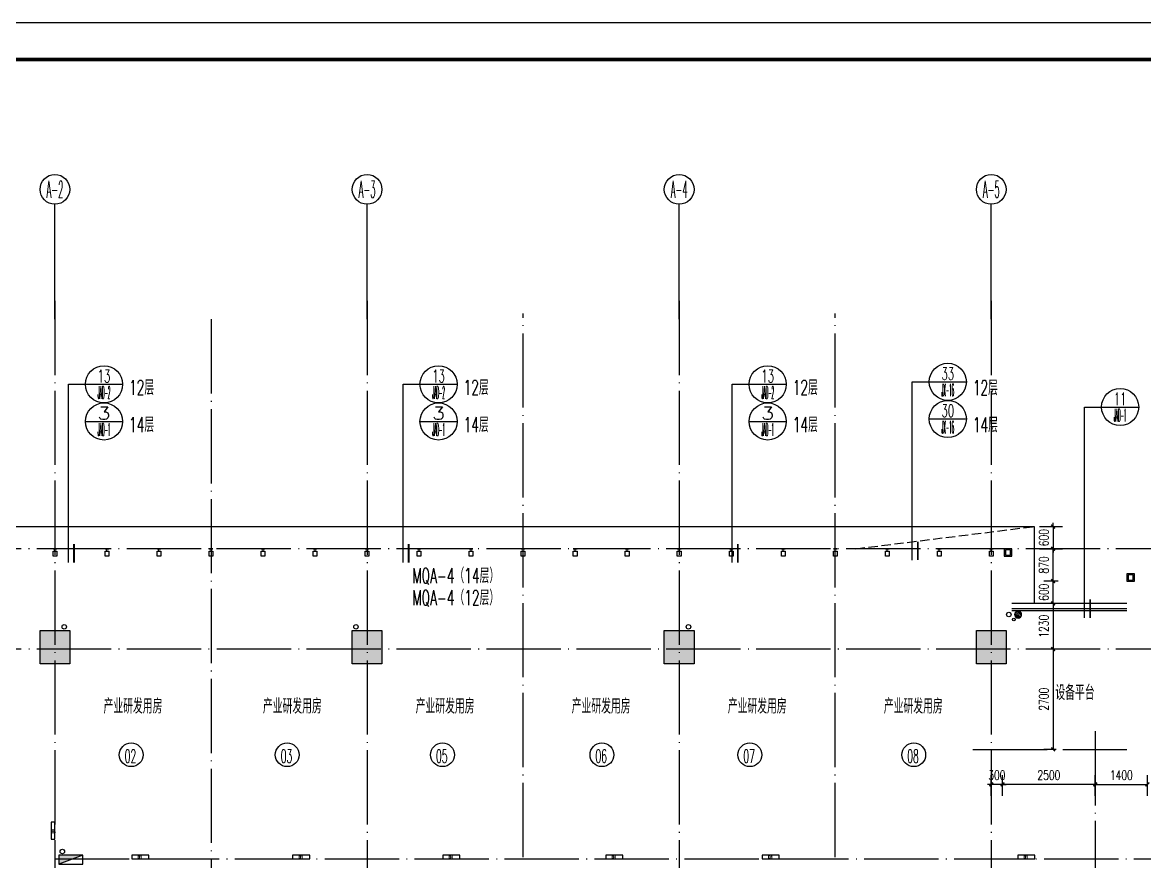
# Model space of a CAD drawing. Extents: x 1980812 to 2578970, y -669191 to 284498.
# Drawn here: x 2002292 to 2032492, y 52814 to 75405 of the extents above; entities that cross this region are included whole.
import ezdxf
from ezdxf.enums import TextEntityAlignment as Align

# ---------------------------------------------------------------- set-up
doc = ezdxf.new("R2010")
doc.units = 0
doc.header["$LTSCALE"] = 1000
doc.header["$MEASUREMENT"] = 0
doc.linetypes.add('DASH', pattern=[0.35, 0.25, -0.1])
doc.linetypes.add('DOTE', pattern=[2.42, 2, -0.2, 0.02, -0.2])
for name, color, linetype in [('AXIS', 3, 'Continuous'), ('AXIS_TEXT', 7, 'Continuous'), ('COLU', 6, 'Continuous'), ('COLU_HATCH', 251, 'Continuous'), ('CURTWALL', 2, 'Continuous'), ('dote', 1, 'DOTE'), ('DQ-L', 2, 'Continuous'), ('DQ2', 2, 'Continuous'), ('EQUIP_地漏', 255, 'Continuous'), ('EQUIP_消火栓', 255, 'Continuous'), ('TK', 1, 'Continuous'), ('VPIPE-喷淋', 220, 'Continuous'), ('VPIPE-废水', 30, 'Continuous'), ('VPIPE-消防', 20, 'Continuous'), ('VPIPE-雨水', 140, 'Continuous'), ('WINDOW', 2, 'Continuous'), ('幕墙编号', 14, 'Continuous'), ('房号', 231, 'Continuous'), ('房间名称', 7, 'Continuous'), ('看线', 66, 'Continuous'), ('空线', 3, 'Continuous'), ('窗户分隔', 133, 'Continuous'), ('节点', 3, 'Continuous'), ('详细标注', 231, 'Continuous')]:
    doc.layers.add(name, color=color, linetype=linetype)
doc.styles.add('_TCH_AXIS', font='COMPLEX', dxfattribs={"bigfont": 'GBCBIG'})
doc.styles.add('_TCH_DIM_T3', font='SIMPLEX', dxfattribs={"width": 0.705882, "bigfont": 'GBCBIG'})
doc.styles.add('COMP', font='COMPLEX.shx', dxfattribs={"bigfont": 'hztxt'})
doc.styles.add('COMPLEX', font='COMPLEX')
doc.styles.add('D8', font='txtw.shx', dxfattribs={"width": 0.7, "bigfont": 'hztxtw.shx'})
doc.styles.add('HZTXTW', font='txtw.shx', dxfattribs={"width": 0.6, "bigfont": 'hztxtw.shx'})
doc.dimstyles.new('_TCH_ARCH&&100', dxfattribs={"dimtxt": 255, "dimasz": 100, "dimexe": 250, "dimexo": 300, "dimgap": 122.5, "dimtad": 1, "dimdec": 0, "dimzin": 0, "dimdsep": 46, "dimtxsty": '_TCH_DIM_T3', "dimblk": 'ARCHTICK', "dimcen": 0.09, "dimclrt": 7, "dimazin": 2, "dimtfac": 1, "dimtdec": 0, "dimtix": 1, "dimtmove": 2, "dimatfit": 3, "dimfxl": 1, "dimtolj": 1, "dimtzin": 0, "dimarcsym": 0})

# ---------------------------------------------------------------- blocks, each defined once
blk = doc.blocks.new('_index')
blk.add_line((-0.5, 0), (0.5, 0))
blk.add_circle((0, 0), 0.5)
at = {"style": 'COMP'}
for tag, width, p, p2 in [('1', 2.333333, (-0.17, 0.05), (0.17, 0.05)), ('-', 1.166667, (-0.17, -0.39), (0.17, -0.39))]:
    blk.add_attdef(tag, text='', height=0.34, dxfattribs=dict(at, width=width)).set_placement(p, p2, align=Align.FIT)
blk = doc.blocks.new('_ArchTick')
at = {"color": 0, "linetype": 'ByBlock', "const_width": 0.4}
blk.add_lwpolyline([(-0.5, -0.5), (0.5, 0.5)], dxfattribs=at)
blk = doc.blocks.new('*D1704')
at = {"layer": 'Defpoints', "color": 0, "transparency": 16777216}
for p in [(33364, 2700), (33750, 2700), (33750, 1830)]:
    blk.add_point(p, dxfattribs=at)
at = {"layer": '详细标注', "color": 0, "lineweight": -2, "transparency": 16777216}
for p, q in [((33450, 2700), (33114, 2700)), ((33364, 1830), (33364, 2700)), ((33450, 1830), (33114, 1830))]:
    blk.add_line(p, q, dxfattribs=at)
at = {"layer": '详细标注', "color": 0, "lineweight": -2, "transparency": 16777216, "xscale": 100, "yscale": 100, "zscale": 100}
for p, rotation in [((33364, 2700), 90), ((33364, 1830), 270)]:
    blk.add_blockref('_ArchTick', p, dxfattribs=dict(at, rotation=rotation))
at = {"layer": '详细标注', "color": 7, "transparency": 16777216, "insert": (33114, 2265), "char_height": 255, "attachment_point": 5, "rotation": 90, "style": '_TCH_DIM_T3'}
blk.add_mtext('\\A1;870', dxfattribs=at)
blk = doc.blocks.new('*D1705')
at = {"layer": 'Defpoints', "color": 0, "transparency": 16777216}
for p in [(33750, 1230), (33364, 0), (33750, 0)]:
    blk.add_point(p, dxfattribs=at)
at = {"layer": '详细标注', "color": 0, "lineweight": -2, "transparency": 16777216}
for p, q in [((33450, 1230), (33114, 1230)), ((33364, 1230), (33364, 0)), ((33450, 0), (33114, 0))]:
    blk.add_line(p, q, dxfattribs=at)
at = {"layer": '详细标注', "color": 0, "lineweight": -2, "transparency": 16777216, "xscale": 100, "yscale": 100, "zscale": 100}
for p, rotation in [((33364, 1230), 90), ((33364, 0), 270)]:
    blk.add_blockref('_ArchTick', p, dxfattribs=dict(at, rotation=rotation))
at = {"layer": '详细标注', "color": 7, "transparency": 16777216, "insert": (33114, 615), "char_height": 255, "attachment_point": 5, "rotation": 90, "style": '_TCH_DIM_T3'}
blk.add_mtext('\\A1;1230', dxfattribs=at)
blk = doc.blocks.new('*D1706')
at = {"layer": 'Defpoints', "color": 0, "transparency": 16777216}
for p in [(33750, 0), (33364, -2700), (33750, -2700)]:
    blk.add_point(p, dxfattribs=at)
at = {"layer": '详细标注', "color": 0, "lineweight": -2, "transparency": 16777216}
for p, q in [((33450, 0), (33114, 0)), ((33364, 0), (33364, -2700)), ((33450, -2700), (33114, -2700))]:
    blk.add_line(p, q, dxfattribs=at)
at = {"layer": '详细标注', "color": 0, "lineweight": -2, "transparency": 16777216, "xscale": 100, "yscale": 100, "zscale": 100}
for p, rotation in [((33364, 0), 90), ((33364, -2700), 270)]:
    blk.add_blockref('_ArchTick', p, dxfattribs=dict(at, rotation=rotation))
at = {"layer": '详细标注', "color": 7, "transparency": 16777216, "insert": (33114, -1350), "char_height": 255, "attachment_point": 5, "rotation": 90, "style": '_TCH_DIM_T3'}
blk.add_mtext('\\A1;2700', dxfattribs=at)
blk = doc.blocks.new('*D1707')
at = {"layer": 'Defpoints', "color": 0, "transparency": 16777216}
for p in [(32700, 3300), (32700, 2700), (33364, 2700)]:
    blk.add_point(p, dxfattribs=at)
at = {"layer": '详细标注', "color": 0, "lineweight": -2, "transparency": 16777216}
for p, q in [((33364, 3300), (33364, 3400)), ((33000, 3300), (33614, 3300)), ((33364, 3300), (33364, 2700)), ((33000, 2700), (33614, 2700)), ((33364, 2700), (33364, 2600))]:
    blk.add_line(p, q, dxfattribs=at)
at = {"layer": '详细标注', "color": 0, "lineweight": -2, "transparency": 16777216, "xscale": 100, "yscale": 100, "zscale": 100}
for p, rotation in [((33364, 3300), 270), ((33364, 2700), 90)]:
    blk.add_blockref('_ArchTick', p, dxfattribs=dict(at, rotation=rotation))
at = {"layer": '详细标注', "color": 7, "transparency": 16777216, "insert": (33114, 3000), "char_height": 255, "attachment_point": 5, "rotation": 90, "style": '_TCH_DIM_T3'}
blk.add_mtext('\\A1;600', dxfattribs=at)
blk = doc.blocks.new('*D1721')
at = {"layer": 'Defpoints', "color": 0, "transparency": 16777216}
for p in [(33364, 1830), (33800, 1830), (33800, 1230)]:
    blk.add_point(p, dxfattribs=at)
at = {"layer": '详细标注', "color": 0, "lineweight": -2, "transparency": 16777216}
for p, q in [((33500, 1830), (33114, 1830)), ((33364, 1830), (33364, 1930)), ((33364, 1230), (33364, 1830)), ((33500, 1230), (33114, 1230)), ((33364, 1230), (33364, 1130))]:
    blk.add_line(p, q, dxfattribs=at)
at = {"layer": '详细标注', "color": 0, "lineweight": -2, "transparency": 16777216, "xscale": 100, "yscale": 100, "zscale": 100}
for p, rotation in [((33364, 1830), 270), ((33364, 1230), 90)]:
    blk.add_blockref('_ArchTick', p, dxfattribs=dict(at, rotation=rotation))
at = {"layer": '详细标注', "color": 7, "transparency": 16777216, "insert": (33114, 1530), "char_height": 255, "attachment_point": 5, "rotation": 90, "style": '_TCH_DIM_T3'}
blk.add_mtext('\\A1;600', dxfattribs=at)
blk = doc.blocks.new('*D1712')
at = {"layer": 'Defpoints', "color": 0, "transparency": 16777216}
for p in [(35900, -3642), (34500, -4251), (35900, -4251)]:
    blk.add_point(p, dxfattribs=at)
at = {"layer": '详细标注', "color": 0, "lineweight": -2, "transparency": 16777216}
for p, q in [((34500, -3951), (34500, -3392)), ((35900, -3951), (35900, -3392)), ((34500, -3642), (35900, -3642))]:
    blk.add_line(p, q, dxfattribs=at)
at = {"layer": '详细标注', "color": 0, "lineweight": -2, "transparency": 16777216, "xscale": 100, "yscale": 100, "zscale": 100, "rotation": 180}
blk.add_blockref('_ArchTick', (34500, -3642), dxfattribs=at)
at = {"layer": '详细标注', "color": 0, "lineweight": -2, "transparency": 16777216, "xscale": 100, "yscale": 100, "zscale": 100}
blk.add_blockref('_ArchTick', (35900, -3642), dxfattribs=at)
at = {"layer": '详细标注', "color": 7, "transparency": 16777216, "insert": (35200, -3392), "char_height": 255, "attachment_point": 5, "style": '_TCH_DIM_T3'}
blk.add_mtext('\\A1;1400', dxfattribs=at)
blk = doc.blocks.new('*D1713')
at = {"layer": 'Defpoints', "color": 0, "transparency": 16777216}
for p in [(32000, -3642), (32000, -4251), (34500, -4251)]:
    blk.add_point(p, dxfattribs=at)
at = {"layer": '详细标注', "color": 0, "lineweight": -2, "transparency": 16777216}
for p, q in [((32000, -3951), (32000, -3392)), ((34500, -3951), (34500, -3392)), ((34500, -3642), (32000, -3642))]:
    blk.add_line(p, q, dxfattribs=at)
at = {"layer": '详细标注', "color": 0, "lineweight": -2, "transparency": 16777216, "xscale": 100, "yscale": 100, "zscale": 100}
for p, rotation in [((32000, -3642), 180.0000000054842), ((34500, -3642), 5.484173115632983e-09)]:
    blk.add_blockref('_ArchTick', p, dxfattribs=dict(at, rotation=rotation))
at = {"layer": '详细标注', "color": 7, "transparency": 16777216, "insert": (33250, -3392), "char_height": 255, "attachment_point": 5, "rotation": 0, "style": '_TCH_DIM_T3'}
blk.add_mtext('\\A1;2500', dxfattribs=at)
blk = doc.blocks.new('*D1719')
at = {"layer": 'Defpoints', "color": 0, "transparency": 16777216}
for p in [(31700, -3642), (31700, -4251), (32000, -4251)]:
    blk.add_point(p, dxfattribs=at)
at = {"layer": '详细标注', "color": 0, "lineweight": -2, "transparency": 16777216}
for p, q in [((31700, -3951), (31700, -3392)), ((32000, -3951), (32000, -3392)), ((31700, -3642), (31600, -3642)), ((32000, -3642), (31700, -3642)), ((32000, -3642), (32100, -3642))]:
    blk.add_line(p, q, dxfattribs=at)
at = {"layer": '详细标注', "color": 0, "lineweight": -2, "transparency": 16777216, "xscale": 100, "yscale": 100, "zscale": 100}
for p, rotation in [((31700, -3642), 5.480579160473222e-09), ((32000, -3642), 180.0000000054806)]:
    blk.add_blockref('_ArchTick', p, dxfattribs=dict(at, rotation=rotation))
at = {"layer": '详细标注', "color": 7, "transparency": 16777216, "insert": (31850, -3392), "char_height": 255, "attachment_point": 5, "rotation": 0, "style": '_TCH_DIM_T3'}
blk.add_mtext('\\A1;300', dxfattribs=at)
blk = doc.blocks.new('A$C18E54BEC')
at = {"layer": '房号'}
for centre in [(8552, -2845), (12751, -2845), (16930, -2845), (21221, -2845), (25201, -2845), (29613, -2845)]:
    blk.add_circle(centre, 320, dxfattribs=at)
at = {"layer": '房号', "style": 'HZTXTW', "width": 0.506757}
for s, p in [('02', (8377, -3059)), ('03', (12576, -3059)), ('05', (16755, -3059)), ('06', (21046, -3059)), ('07', (25026, -3059)), ('08', (29438, -3059))]:
    blk.add_text(s, height=358.4, dxfattribs=at).set_placement(p)
blk = doc.blocks.new('A$C312424F2')
at = {"layer": '房间名称', "style": 'HZTXTW', "width": 0.6}
for s, p in [('设备平台', (33952, -1171)), ('产业研发用房', (8600, -1537)), ('产业研发用房', (12889, -1537)), ('产业研发用房', (17000, -1537)), ('产业研发用房', (21200, -1537)), ('产业研发用房', (25400, -1537)), ('产业研发用房', (29600, -1537))]:
    blk.add_text(s, height=400, rotation=0.0006, dxfattribs=at).set_placement(p, align=Align.MIDDLE_CENTER)
blk = doc.blocks.new('11~17层墙柱')
at = {"layer": 'COLU_HATCH'}
h = blk.add_hatch(color=256, dxfattribs=at)
h.dxf.hatch_style = 1
h.paths.add_polyline_path([(6100, 23800), (6900, 23800), (6900, 22900), (6100, 22900)])
h = blk.add_hatch(color=256, dxfattribs=at)
h.dxf.hatch_style = 1
h.paths.add_polyline_path([(14500, 23800), (15300, 23800), (15300, 22900), (14500, 22900)])
h = blk.add_hatch(color=256, dxfattribs=at)
h.dxf.hatch_style = 1
h.paths.add_polyline_path([(22900, 23800), (23700, 23800), (23700, 22900), (22900, 22900)])
h = blk.add_hatch(color=256, dxfattribs=at)
h.dxf.hatch_style = 1
h.paths.add_polyline_path([(31300, 23800), (32100, 23800), (32100, 22900), (31300, 22900)])
at = {"layer": 'COLU'}
for points in [[(6100, 23800), (6900, 23800), (6900, 22900), (6100, 22900)], [(14500, 23800), (15300, 23800), (15300, 22900), (14500, 22900)], [(22900, 23800), (23700, 23800), (23700, 22900), (22900, 22900)], [(31300, 23800), (32100, 23800), (32100, 22900), (31300, 22900)]]:
    blk.add_lwpolyline(points, close=True, dxfattribs=at)
blk = doc.blocks.new('$TwtSys$00000434')
for p, q in [((-0.5, 0.5), (-0.5, -0.5)), ((-0.5, -0.5), (0.5, 0.5)), ((0.5, 0.5), (-0.5, 0.5)), ((0.5, -0.5), (0.5, 0.5)), ((-0.5, -0.5), (0.5, -0.5))]:
    blk.add_line(p, q)
blk.add_solid([(0.5, -0.5), (0.5, 0.5), (-0.5, -0.5)])
blk = doc.blocks.new('$TwtSys$00000141')
for p, q in [((-94, 8), (-10, 92)), ((-94, 8), (-10, 92)), ((-87, -35), (35, 87)), ((-87, -35), (35, 87)), ((-66, -66), (66, 66)), ((-66, -66), (66, 66)), ((-32, -87), (88, 33)), ((-32, -87), (88, 33)), ((11, -92), (92, -11)), ((11, -92), (92, -11))]:
    blk.add_line(p, q)
blk.add_circle((0, 0), 94)
blk.add_circle((0, 0), 94)
blk = doc.blocks.new('A$C2FD3609A')
at = {"layer": 'VPIPE-喷淋', "linetype": 'Continuous'}
blk.add_circle((32308, 796), 36, dxfattribs=at)
at = {"layer": 'VPIPE-废水', "linetype": 'Continuous'}
for centre in [(32173, 930), (14600, 600), (14600, 600)]:
    blk.add_circle(centre, 60, dxfattribs=at)
at = {"layer": 'VPIPE-消防', "linetype": 'Continuous'}
blk.add_circle((6700, -5450), 60, dxfattribs=at)
at = {"layer": 'VPIPE-雨水', "linetype": 'Continuous'}
for centre in [(6750, 600), (23550, 600)]:
    blk.add_circle(centre, 60, dxfattribs=at)
at = {"layer": 'EQUIP_地漏', "yscale": -1, "rotation": 180.0000000027541}
blk.add_blockref('$TwtSys$00000141', (32423, 930), dxfattribs=at)
at = {"layer": 'EQUIP_消火栓', "xscale": 650.0000000000002, "yscale": 240, "zscale": 650.0000000000002, "rotation": 179.9999984285999}
blk.add_blockref('$TwtSys$00000434', (6925, -5670), dxfattribs=at)
blk = doc.blocks.new('DQ-EL-D1')
at = {"layer": 'DQ2'}
blk.add_lwpolyline([(-230, -50), (230, -50), (230, 50), (-230, 50)], close=True, dxfattribs=at)
at = {"layer": 'DQ2', "style": 'D8', "width": 0.7}
blk.add_text('D1', height=80, dxfattribs=at).set_placement((-8, 0), align=Align.MIDDLE)
blk = doc.blocks.new('A$C08301C6F')
at = {"layer": 'DQ-L', "rotation": 90}
blk.add_blockref('DQ-EL-D1', (6450, -4887), dxfattribs=at)
at = {"layer": 'DQ-L'}
for p in [(8795, -5600), (13127, -5600), (17168, -5600), (21554, -5600), (25764, -5600), (32640, -5600)]:
    blk.add_blockref('DQ-EL-D1', p, dxfattribs=at)
blk = doc.blocks.new('竖梃0903')
at = {"layer": '窗户分隔'}
blk.add_line((115028288, 22648046), (115028222, 22648046), dxfattribs=at)
for points in [[(115028222, 22648096), (115028225, 22648096), (115028225, 22647996), (115028222, 22647996)], [(115028288, 22648096), (115028422, 22648096), (115028422, 22647996), (115028288, 22647996)]]:
    blk.add_lwpolyline(points, close=True, dxfattribs=at)
blk = doc.blocks.new('_AXISO')
blk.add_circle((0, 0), 0.5)
at = {"layer": 'AXIS_TEXT', "style": 'COMPLEX', "width": 1.041667}
blk.add_attdef('A', text='', height=0.56, dxfattribs=at).set_placement((-0.25, -0.28), (0.25, -0.28), align=Align.FIT)
blk = doc.blocks.new('A$C4923384A')
at = {"layer": 'CURTWALL'}
for points in [[(32050, 2500), (32250, 2500), (32250, 2700), (32050, 2700)], [(32080, 2530), (32220, 2530), (32220, 2670), (32080, 2670)], [(35350, 1830), (35550, 1830), (35550, 2030), (35350, 2030)], [(35380, 1860), (35520, 1860), (35520, 2000), (35380, 2000)]]:
    blk.add_lwpolyline(points, close=True, dxfattribs=at)
at = {"layer": 'dote'}
for p, q in [((34500, -2207.6), (34500, -6265.6)), ((31201.2, -2700), (35346.2, -2700)), ((6500, -5650), (53154.2, -5650))]:
    blk.add_line(p, q, dxfattribs=at)
at = {"layer": '看线', "color": 2}
for p, q in [((-3400, 3300), (32850, 3300)), ((32850, 3300), (32850, 1230))]:
    blk.add_line(p, q, dxfattribs=at)
at = {"layer": '看线', "color": 2, "linetype": 'DASH'}
blk.add_line((28050, 2700), (32850, 3300), dxfattribs=at)
at = {"layer": '空线'}
for p, q in [((35350, 1230), (32250, 1230)), ((35350, 1080), (32250, 1080)), ((35350, 1030), (32250, 1030))]:
    blk.add_line(p, q, dxfattribs=at)
at = {"layer": '详细标注'}
for p1, p2, distance, picture, middle in [((32700, 3300), (32700, 2700), 664.2, '*D1707', (33114.2, 3000)), ((33750, 1830), (33750, 2700), 385.8, '*D1704', (33114.2, 2265)), ((33800, 1230), (33800, 1830), 435.8, '*D1721', (33114.2, 1530)), ((33750, 1230), (33750, 0), -385.8, '*D1705', (33114.2, 615)), ((33750, 0), (33750, -2700), -385.8, '*D1706', (33114.2, -1350))]:
    dim = blk.add_aligned_dim(p1=p1, p2=p2, distance=distance, dimstyle='_TCH_ARCH&&100', dxfattribs=at)
    dim.commit()
    dim.dimension.update_dxf_attribs({"geometry": picture, "text_midpoint": middle})
for p1, p2, distance, picture, middle in [((32000, -4250.6), (31700, -4250.6), -608.5, '*D1719', (31850, -3392.1)), ((34500, -4250.6), (32000, -4250.6), -608.5, '*D1713', (33250, -3392.1)), ((34500, -4250.6), (35900, -4250.6), 608.5, '*D1712', (35200, -3392.1))]:
    dim = blk.add_aligned_dim(p1=p1, p2=p2, distance=distance, dimstyle='_TCH_ARCH&&100', override={"dimfxl": 150}, dxfattribs=at)
    dim.commit()
    dim.dimension.update_dxf_attribs({"geometry": picture, "text_midpoint": middle})

msp = doc.modelspace()

# ---------------------------------------------------------------- linework, layer by layer
at = {"layer": 'AXIS'}
for p, q in [((2003166.5, 67420.4), (2003166.5, 70511.2)), ((2011566.5, 67420.4), (2011566.5, 70511.2)), ((2019966.5, 67420.4), (2019966.5, 70511.2)), ((2028366.5, 67420.4), (2028366.5, 70511.2))]:
    msp.add_line(p, q, dxfattribs=at)
at = {"layer": 'dote'}
for p, q in [((2003166.5, 67911.2), (2003166.5, 25810.3)), ((2011566.5, 67911.2), (2011566.5, 25810.3)), ((2019966.5, 67911.2), (2019966.5, 25810.3)), ((2028366.5, 67911.2), (2028366.5, 25810.3)), ((2007366.5, 67414.1), (2007366.5, 26738.4)), ((2015766.5, 52934), (2015766.5, 67564.9)), ((2024166.5, 52934), (2024166.5, 67564.9)), ((2053077.2, 61234), (1988210.3, 61234)), ((2053079.9, 58534), (1988213, 58534))]:
    msp.add_line(p, q, dxfattribs=at)
at = {"layer": 'TK'}
msp.add_lwpolyline([(1980812.3, 75404.8), (2064912.3, 75404.8), (2064912.3, 16004.8), (1980812.3, 16004.8)], close=True, dxfattribs=at)
at = {"layer": 'TK', "const_width": 100}
msp.add_lwpolyline([(2063912.3, 17004.8), (2063912.3, 74404.8), (1983312.3, 74404.8), (1983312.3, 17004.8)], close=True, dxfattribs=at)
at = {"layer": '节点'}
for p, q in [((2003531.4, 65662.2), (2004624.6, 65662.2)), ((2003531.4, 60862.5), (2003531.4, 65662.2)), ((2012534.2, 65662.2), (2013627.4, 65662.2)), ((2012534.2, 60862.5), (2012534.2, 65662.2)), ((2021393.7, 65662.2), (2022486.9, 65662.2)), ((2021393.7, 60862.5), (2021393.7, 65662.2)), ((2026239.7, 60929.2), (2026239.7, 65728.9)), ((2026239.7, 65728.9), (2027332.9, 65728.9)), ((2030877.8, 65050.4), (2031971, 65050.4)), ((2030877.8, 59375.5), (2030877.8, 65050.4))]:
    msp.add_line(p, q, dxfattribs=at)
at = {"layer": '节点', "ltscale": 0.5, "const_width": 50}
for points in [[(2003681.4, 60862.5), (2003681.4, 61362.5)], [(2012684.2, 60862.5), (2012684.2, 61362.5)], [(2021543.7, 60862.5), (2021543.7, 61362.5)], [(2026389.7, 60929.2), (2026389.7, 61429.2)], [(2031027.8, 59375.5), (2031027.8, 59875.5)]]:
    msp.add_lwpolyline(points, dxfattribs=at)

# ---------------------------------------------------------------- block references
at = {"layer": 'AXIS'}
ref = msp.add_blockref('_AXISO', (2003166.5, 70911.2), dxfattribs=dict(at, xscale=800, yscale=800, zscale=800))
ref.add_attrib('A', 'A-2', dxfattribs={"layer": 'AXIS_TEXT', "height": 452.55, "style": '_TCH_AXIS', "width": 0.344262}).set_placement((2002940.2, 70684.9), (2003392.8, 70684.9), align=Align.FIT)
ref = msp.add_blockref('_AXISO', (2011566.5, 70911.2), dxfattribs=dict(at, xscale=800, yscale=800, zscale=800))
ref.add_attrib('A', 'A-3', dxfattribs={"layer": 'AXIS_TEXT', "height": 452.55, "style": '_TCH_AXIS', "width": 0.344262}).set_placement((2011340.2, 70684.9), (2011792.8, 70684.9), align=Align.FIT)
ref = msp.add_blockref('_AXISO', (2019966.5, 70911.2), dxfattribs=dict(at, xscale=800, yscale=800, zscale=800))
ref.add_attrib('A', 'A-4', dxfattribs={"layer": 'AXIS_TEXT', "height": 452.55, "style": '_TCH_AXIS', "width": 0.333333}).set_placement((2019740.2, 70684.9), (2020192.8, 70684.9), align=Align.FIT)
ref = msp.add_blockref('_AXISO', (2028366.5, 70911.2), dxfattribs=dict(at, xscale=800, yscale=800, zscale=800))
ref.add_attrib('A', 'A-5', dxfattribs={"layer": 'AXIS_TEXT', "height": 452.55, "style": '_TCH_AXIS', "width": 0.344262}).set_placement((2028140.2, 70684.9), (2028592.8, 70684.9), align=Align.FIT)
at = {"layer": 'COLU'}
msp.add_blockref('11~17层墙柱', (1996666.5, 35234), dxfattribs=at)
at = {"layer": 'DQ-L'}
msp.add_blockref('A$C08301C6F', (1996666.5, 58534), dxfattribs=at)
at = {"layer": 'EQUIP_地漏'}
msp.add_blockref('A$C2FD3609A', (1996666.5, 58534), dxfattribs=at)
at = {"layer": 'WINDOW', "rotation": 270}
for p in [(-20644879.3, 115089455.8), (-20643479.3, 115089455.8), (-20642079.3, 115089455.8), (-20640679.3, 115089455.8), (-20639279.3, 115089455.8), (-20637879.3, 115089455.8), (-20636479.3, 115089455.8), (-20635079.3, 115089455.8), (-20633679.3, 115089455.8), (-20632279.3, 115089455.8), (-20630879.3, 115089455.8), (-20629479.3, 115089455.8), (-20628079.3, 115089455.8), (-20626679.3, 115089455.8), (-20625279.3, 115089455.8), (-20623879.3, 115089455.8), (-20622479.3, 115089455.8), (-20621079.3, 115089455.8), (-20619679.3, 115089455.8)]:
    msp.add_blockref('竖梃0903', p, dxfattribs=at)
at = {"layer": '房号'}
msp.add_blockref('A$C18E54BEC', (1996666.5, 58534), dxfattribs=at)
at = {"layer": '房间名称'}
msp.add_blockref('A$C312424F2', (1996666.5, 58534), dxfattribs=at)
at = {"layer": '空线'}
msp.add_blockref('A$C4923384A', (1996666.5, 58534), dxfattribs=at)
at = {"layer": '节点', "ltscale": 0.5}
ref = msp.add_blockref('_index', (2004487.6, 65662.2), dxfattribs=dict(at, xscale=1000.000000050349, yscale=1000.000000050349, zscale=1000.000000050349))
ref.add_attrib('1', '13', dxfattribs={"layer": '0', "height": 340, "rotation": 360, "style": 'COMP', "width": 0.724138}).set_placement((2004317.6, 65712.2), (2004657.6, 65712.2), align=Align.FIT)
ref.add_attrib('-', 'JAD-2', dxfattribs={"layer": '0', "height": 340, "style": 'COMP', "width": 0.214286}).set_placement((2004317.6, 65272.2), (2004657.6, 65272.2), align=Align.FIT)
ref = msp.add_blockref('_index', (2013490.4, 65662.2), dxfattribs=dict(at, xscale=1000.000000050349, yscale=1000.000000050349, zscale=1000.000000050349))
ref.add_attrib('1', '13', dxfattribs={"layer": '0', "height": 340, "rotation": 360, "style": 'COMP', "width": 0.724138}).set_placement((2013320.4, 65712.2), (2013660.4, 65712.2), align=Align.FIT)
ref.add_attrib('-', 'JAD-2', dxfattribs={"layer": '0', "height": 340, "style": 'COMP', "width": 0.214286}).set_placement((2013320.4, 65272.2), (2013660.4, 65272.2), align=Align.FIT)
ref = msp.add_blockref('_index', (2022349.9, 65662.2), dxfattribs=dict(at, xscale=1000.000000050349, yscale=1000.000000050349, zscale=1000.000000050349))
ref.add_attrib('1', '13', dxfattribs={"layer": '0', "height": 340, "rotation": 360, "style": 'COMP', "width": 0.724138}).set_placement((2022179.9, 65712.2), (2022519.9, 65712.2), align=Align.FIT)
ref.add_attrib('-', 'JAD-2', dxfattribs={"layer": '0', "height": 340, "style": 'COMP', "width": 0.214286}).set_placement((2022179.9, 65272.2), (2022519.9, 65272.2), align=Align.FIT)
ref = msp.add_blockref('_index', (2027195.9, 65728.9), dxfattribs=dict(at, xscale=1000.000000050349, yscale=1000.000000050349, zscale=1000.000000050349))
ref.add_attrib('1', '33', dxfattribs={"layer": '0', "height": 340, "rotation": 360, "style": 'COMP', "width": 0.636364}).set_placement((2027025.9, 65778.9), (2027365.9, 65778.9), align=Align.FIT)
ref.add_attrib('-', 'JX-16', dxfattribs={"layer": '0', "height": 340, "style": 'COMP', "width": 0.233333}).set_placement((2027025.9, 65338.9), (2027365.9, 65338.9), align=Align.FIT)
ref = msp.add_blockref('_index', (2031834, 65050.4), dxfattribs=dict(at, xscale=1000.000000050349, yscale=1000.000000050349, zscale=1000.000000050349))
ref.add_attrib('1', '11', dxfattribs={"layer": '0', "height": 340, "rotation": 360, "style": 'COMP', "width": 0.875}).set_placement((2031664, 65100.4), (2032004, 65100.4), align=Align.FIT)
ref.add_attrib('-', 'JAD-1', dxfattribs={"layer": '0', "height": 340, "style": 'COMP', "width": 0.225806}).set_placement((2031664, 64660.4), (2032004, 64660.4), align=Align.FIT)
ref = msp.add_blockref('_index', (2004487.6, 64662.2), dxfattribs=dict(at, xscale=1000.000000050349, yscale=1000.000000050349, zscale=1000.000000050349))
ref.add_attrib('1', '3', dxfattribs={"layer": '0', "height": 340, "rotation": 360, "style": 'COMP', "width": 1.5}).set_placement((2004317.6, 64712.2), (2004657.6, 64712.2), align=Align.FIT)
ref.add_attrib('-', 'JAD-1', dxfattribs={"layer": '0', "height": 340, "style": 'COMP', "width": 0.225806}).set_placement((2004317.6, 64272.2), (2004657.6, 64272.2), align=Align.FIT)
ref = msp.add_blockref('_index', (2013490.4, 64662.2), dxfattribs=dict(at, xscale=1000.000000050349, yscale=1000.000000050349, zscale=1000.000000050349))
ref.add_attrib('1', '3', dxfattribs={"layer": '0', "height": 340, "rotation": 360, "style": 'COMP', "width": 1.5}).set_placement((2013320.4, 64712.2), (2013660.4, 64712.2), align=Align.FIT)
ref.add_attrib('-', 'JAD-1', dxfattribs={"layer": '0', "height": 340, "style": 'COMP', "width": 0.225806}).set_placement((2013320.4, 64272.2), (2013660.4, 64272.2), align=Align.FIT)
ref = msp.add_blockref('_index', (2022349.9, 64662.2), dxfattribs=dict(at, xscale=1000.000000050349, yscale=1000.000000050349, zscale=1000.000000050349))
ref.add_attrib('1', '3', dxfattribs={"layer": '0', "height": 340, "rotation": 360, "style": 'COMP', "width": 1.5}).set_placement((2022179.9, 64712.2), (2022519.9, 64712.2), align=Align.FIT)
ref.add_attrib('-', 'JAD-1', dxfattribs={"layer": '0', "height": 340, "style": 'COMP', "width": 0.225806}).set_placement((2022179.9, 64272.2), (2022519.9, 64272.2), align=Align.FIT)
ref = msp.add_blockref('_index', (2027195.9, 64728.9), dxfattribs=dict(at, xscale=1000.000000050349, yscale=1000.000000050349, zscale=1000.000000050349))
ref.add_attrib('1', '30', dxfattribs={"layer": '0', "height": 340, "rotation": 360, "style": 'COMP', "width": 0.636364}).set_placement((2027025.9, 64778.9), (2027365.9, 64778.9), align=Align.FIT)
ref.add_attrib('-', 'JX-16', dxfattribs={"layer": '0', "height": 340, "style": 'COMP', "width": 0.233333}).set_placement((2027025.9, 64338.9), (2027365.9, 64338.9), align=Align.FIT)

# ---------------------------------------------------------------- texts
at = {"layer": '幕墙编号', "style": 'HZTXTW', "width": 0.6}
for s, p in [('MQA-4（14层）', (2013954.2, 60511.7)), ('MQA-4（12层）', (2013954.2, 59917.6))]:
    msp.add_text(s, height=400, rotation=0.00057, dxfattribs=at).set_placement(p, align=Align.MIDDLE_CENTER)
at = {"layer": '房间名称', "style": 'HZTXTW', "width": 0.6}
for s, p in [('12层', (2005499.3, 65576.9)), ('12层', (2014502.1, 65576.9)), ('12层', (2023361.6, 65576.9)), ('12层', (2028207.7, 65569.7)), ('14层', (2005500, 64576.9)), ('14层', (2014502.8, 64576.9)), ('14层', (2023362.3, 64576.9)), ('14层', (2028208.4, 64569.7))]:
    msp.add_text(s, height=400, rotation=0.00057, dxfattribs=at).set_placement(p, align=Align.MIDDLE_CENTER)

doc.saveas('drawing.dxf')
